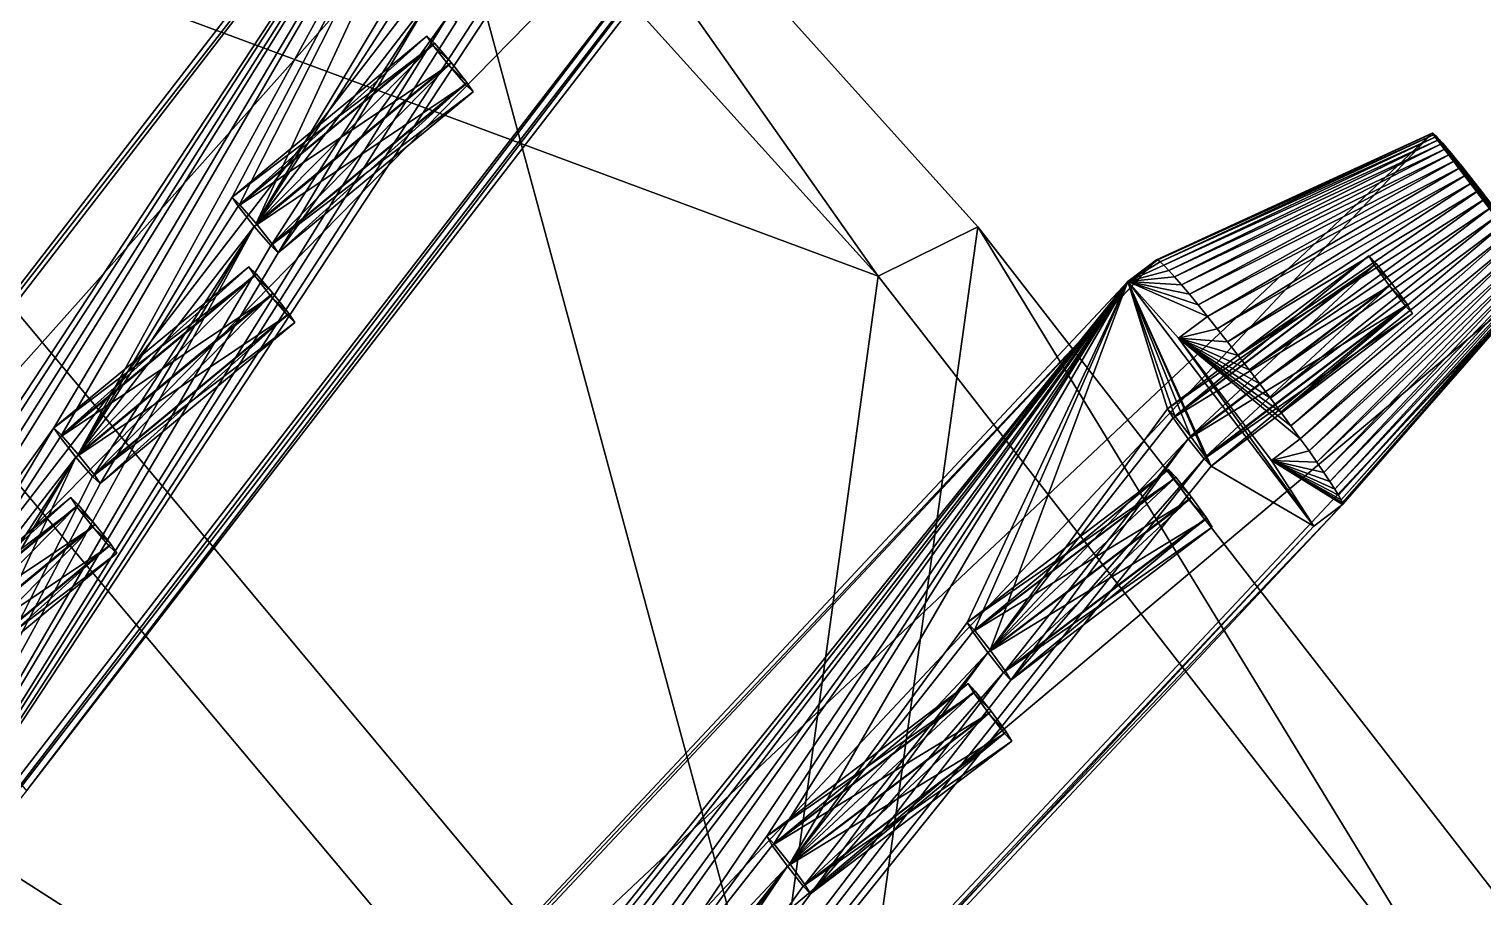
# Model space of a CAD drawing. Header units: millimetres. Extents: x -228 to 228, y -204 to 237.
# Drawn here: x 92.14 to 132.35, y 144.4 to 168.41 of the extents above; entities that cross this region are included whole.
import ezdxf

# ---------------------------------------------------------------- set-up
doc = ezdxf.new("R2010")
doc.units = ezdxf.units.MM
doc.header["$LTSCALE"] = 127.314815
for name, color, linetype in [('1', 7, 'CONTINUOUS'), ('1389', 7, 'CONTINUOUS'), ('1785', 7, 'CONTINUOUS'), ('1786', 7, 'CONTINUOUS'), ('28', 7, 'CONTINUOUS'), ('35', 7, 'CONTINUOUS'), ('55', 7, 'CONTINUOUS'), ('560', 7, 'CONTINUOUS'), ('59', 7, 'CONTINUOUS'), ('7287', 7, 'CONTINUOUS'), ('7288', 7, 'CONTINUOUS'), ('7291', 7, 'CONTINUOUS'), ('7379', 7, 'CONTINUOUS'), ('7582', 7, 'CONTINUOUS'), ('7604', 7, 'CONTINUOUS'), ('7608', 7, 'CONTINUOUS'), ('7609', 7, 'CONTINUOUS'), ('7610', 7, 'CONTINUOUS'), ('7611', 7, 'CONTINUOUS'), ('7621', 7, 'CONTINUOUS'), ('7622', 7, 'CONTINUOUS'), ('7623', 7, 'CONTINUOUS'), ('7624', 7, 'CONTINUOUS'), ('7625', 7, 'CONTINUOUS'), ('7626', 7, 'CONTINUOUS'), ('7627', 7, 'CONTINUOUS'), ('7628', 7, 'CONTINUOUS'), ('7629', 7, 'CONTINUOUS'), ('7631', 7, 'CONTINUOUS'), ('7632', 7, 'CONTINUOUS'), ('7633', 7, 'CONTINUOUS'), ('7634', 7, 'CONTINUOUS'), ('7636', 7, 'CONTINUOUS'), ('7637', 7, 'CONTINUOUS'), ('7638', 7, 'CONTINUOUS'), ('7639', 7, 'CONTINUOUS'), ('7643', 7, 'CONTINUOUS'), ('7644', 7, 'CONTINUOUS'), ('7645', 7, 'CONTINUOUS'), ('7646', 7, 'CONTINUOUS'), ('7647', 7, 'CONTINUOUS'), ('7648', 7, 'CONTINUOUS'), ('7649', 7, 'CONTINUOUS'), ('7650', 7, 'CONTINUOUS'), ('7651', 7, 'CONTINUOUS'), ('7660', 7, 'CONTINUOUS'), ('7661', 7, 'CONTINUOUS'), ('7664', 7, 'CONTINUOUS'), ('7665', 7, 'CONTINUOUS'), ('7666', 7, 'CONTINUOUS'), ('7688', 7, 'CONTINUOUS'), ('7689', 7, 'CONTINUOUS')]:
    doc.layers.add(name, color=color, linetype=linetype)

msp = doc.modelspace()

# ---------------------------------------------------------------- linework, layer by layer
at = {"layer": '1', "color": 5, "linetype": 'Continuous'}
msp.add_3dface([(106.388, 115.3, 1032.773), (77.333, 152.514, 1031.221), (48.25, 83.571, 1037.893), (106.388, 115.3, 1032.773)], dxfattribs=at)
at = {"layer": '1389', "color": 5, "linetype": 'Continuous'}
for points in [[(76.859, 149.705, 1027.757), (129.505, 74.77, 1029.13), (76.642, 149.483, 1027.135), (76.859, 149.705, 1027.757)], [(76.859, 149.705, 1027.757), (90.824, 132.652, 1028.608), (129.505, 74.77, 1029.13), (76.859, 149.705, 1027.757)], [(128.922, 74.433, 1028.874), (90.078, 132.03, 1027.713), (76.642, 149.483, 1027.135), (128.922, 74.433, 1028.874)], [(129.505, 74.77, 1029.13), (128.922, 74.433, 1028.874), (76.642, 149.483, 1027.135), (129.505, 74.77, 1029.13)]]:
    msp.add_3dface(points, dxfattribs=at)
at = {"layer": '1785', "color": 2, "linetype": 'Continuous'}
msp.add_3dface([(33.271, 145.768, 26), (31.932, 139.902, 26), (93.224, 116.896, 26), (33.271, 145.768, 26)], dxfattribs=at)
at = {"layer": '1786', "color": 2, "linetype": 'Continuous'}
msp.add_3dface([(34.303, 150.291, 25.156), (96.115, 120.524, 25.156), (32.901, 144.148, 18.855), (34.303, 150.291, 25.156)], dxfattribs=at)
at = {"layer": '28', "color": 5, "linetype": 'Continuous'}
msp.add_3dface([(106.215, 115.19, 1030.783), (48.25, 83.571, 1035.889), (77.23, 152.311, 1029.234), (106.215, 115.19, 1030.783)], dxfattribs=at)
at = {"layer": '35', "color": 5, "linetype": 'Continuous'}
for points in [[(77.333, 152.514, 1031.221), (106.388, 115.3, 1032.773), (77.23, 152.311, 1029.234), (77.333, 152.514, 1031.221)], [(106.388, 115.3, 1032.773), (106.215, 115.19, 1030.783), (77.23, 152.311, 1029.234), (106.388, 115.3, 1032.773)]]:
    msp.add_3dface(points, dxfattribs=at)
at = {"layer": '55', "color": 5, "linetype": 'Continuous'}
msp.add_3dface([(104.875, 113.917, 1029.97), (76.119, 150.689, 1028.45), (90.434, 118.713, 1030.543), (104.875, 113.917, 1029.97)], dxfattribs=at)
at = {"layer": '560', "color": 5, "linetype": 'Continuous'}
for points in [[(76.164, 149.057, 1026.864), (126.476, 73.021, 1028.903), (72.995, 147.023, 1026.662), (76.164, 149.057, 1026.864)], [(90.078, 132.03, 1027.713), (126.476, 73.021, 1028.903), (76.164, 149.057, 1026.864), (90.078, 132.03, 1027.713)], [(72.995, 147.023, 1026.662), (124.565, 71.918, 1028.934), (70.948, 145.687, 1026.38), (72.995, 147.023, 1026.662)], [(126.476, 73.021, 1028.903), (124.565, 71.918, 1028.934), (72.995, 147.023, 1026.662), (126.476, 73.021, 1028.903)], [(70.948, 145.687, 1026.38), (122.24, 70.575, 1028.707), (69.706, 144.86, 1025.877), (70.948, 145.687, 1026.38)], [(124.565, 71.918, 1028.934), (122.24, 70.575, 1028.707), (70.948, 145.687, 1026.38), (124.565, 71.918, 1028.934)], [(122.24, 70.575, 1028.707), (121.292, 70.028, 1027.748), (69.706, 144.86, 1025.877), (122.24, 70.575, 1028.707)], [(69.706, 144.86, 1025.877), (121.292, 70.028, 1027.748), (90.541, 117.106, 1026.716), (69.706, 144.86, 1025.877)]]:
    msp.add_3dface(points, dxfattribs=at)
at = {"layer": '59', "color": 5, "linetype": 'Continuous'}
for points in [[(104.875, 113.917, 1029.97), (76.08, 150.612, 1027.704), (76.1, 150.65, 1028.077), (104.875, 113.917, 1029.97)], [(76.08, 150.612, 1027.704), (104.875, 113.917, 1029.97), (76.466, 150.163, 1027.73), (76.08, 150.612, 1027.704)], [(76.119, 150.689, 1028.45), (104.875, 113.917, 1029.97), (76.1, 150.65, 1028.077), (76.119, 150.689, 1028.45)], [(104.875, 113.917, 1029.97), (76.859, 149.705, 1027.757), (76.466, 150.163, 1027.73), (104.875, 113.917, 1029.97)], [(76.859, 149.705, 1027.757), (104.875, 113.917, 1029.97), (90.824, 132.652, 1028.608), (76.859, 149.705, 1027.757)]]:
    msp.add_3dface(points, dxfattribs=at)
at = {"layer": '7287', "color": 6, "linetype": 'Continuous'}
for points in [[(76.927, 178.391, 553.043), (114.299, 133.635, 553.042), (101.203, 182.041, 115.659), (76.927, 178.391, 553.043)], [(101.203, 182.041, 115.659), (114.299, 133.635, 553.042), (118.384, 162.931, 99.884), (101.203, 182.041, 115.659)], [(114.299, 133.635, 553.042), (76.927, 178.391, 553.043), (70.107, 153.637, 1024.198), (114.299, 133.635, 553.042)], [(118.384, 162.931, 99.884), (114.299, 133.635, 553.042), (134.942, 141.595, 88.542), (118.384, 162.931, 99.884)], [(100.848, 115.102, 1025.993), (114.299, 133.635, 553.042), (70.107, 153.637, 1024.198), (100.848, 115.102, 1025.993)]]:
    msp.add_3dface(points, dxfattribs=at)
at = {"layer": '7288', "color": 6, "linetype": 'Continuous'}
for points in [[(115.625, 161.569, 99.988), (74.086, 177.01, 553.042), (98.368, 180.679, 115.837), (115.625, 161.569, 99.988)], [(59.131, 165.923, 954.205), (74.086, 177.01, 553.042), (111.583, 132.261, 553.04), (59.131, 165.923, 954.205)], [(111.583, 132.261, 553.04), (74.086, 177.01, 553.042), (115.625, 161.569, 99.988), (111.583, 132.261, 553.04)], [(59.131, 165.923, 954.205), (111.583, 132.261, 553.04), (67.452, 152.104, 1024.198), (59.131, 165.923, 954.205)], [(132.244, 140.207, 88.591), (111.583, 132.261, 553.04), (115.625, 161.569, 99.988), (132.244, 140.207, 88.591)], [(67.452, 152.104, 1024.198), (111.583, 132.261, 553.04), (98.231, 113.596, 1025.993), (67.452, 152.104, 1024.198)]]:
    msp.add_3dface(points, dxfattribs=at)
at = {"layer": '7291', "color": 6, "linetype": 'Continuous'}
for points in [[(101.203, 182.041, 115.659), (115.625, 161.569, 99.988), (98.368, 180.679, 115.837), (101.203, 182.041, 115.659)], [(101.203, 182.041, 115.659), (118.384, 162.931, 99.884), (115.625, 161.569, 99.988), (101.203, 182.041, 115.659)], [(118.384, 162.931, 99.884), (132.244, 140.207, 88.591), (115.625, 161.569, 99.988), (118.384, 162.931, 99.884)], [(118.384, 162.931, 99.884), (134.942, 141.595, 88.542), (132.244, 140.207, 88.591), (118.384, 162.931, 99.884)]]:
    msp.add_3dface(points, dxfattribs=at)
at = {"layer": '7379', "color": 6, "linetype": 'Continuous'}
for points in [[(70.107, 153.637, 1024.198), (67.452, 152.104, 1024.198), (98.231, 113.596, 1025.993), (70.107, 153.637, 1024.198)], [(100.848, 115.102, 1025.993), (70.107, 153.637, 1024.198), (98.231, 113.596, 1025.993), (100.848, 115.102, 1025.993)]]:
    msp.add_3dface(points, dxfattribs=at)
at = {"layer": '7582', "color": 191, "linetype": 'Continuous', "true_color": 0xba45ff}
msp.add_3dface([(146.136, 145.476, 101.909), (114.535, 117.675, 1012.437), (148.99, 141.371, 101.883), (146.136, 145.476, 101.909)], dxfattribs=at)
at = {"layer": '7604', "color": 191, "linetype": 'Continuous', "true_color": 0xba45ff}
for points in [[(138.386, 142.277, 92.783), (106.178, 113.942, 1020.792), (146.136, 145.476, 101.909), (138.386, 142.277, 92.783)], [(106.178, 113.942, 1020.792), (114.535, 117.675, 1012.437), (146.136, 145.476, 101.909), (106.178, 113.942, 1020.792)]]:
    msp.add_3dface(points, dxfattribs=at)
at = {"layer": '7608', "color": 191, "linetype": 'Continuous', "true_color": 0xba45ff}
for points in [[(122.53, 161.42, 102.465), (95.916, 128.331, 993.209), (93.08, 129.99, 1020.355), (122.53, 161.42, 102.465)], [(96.116, 128.122, 992.501), (95.916, 128.331, 993.209), (122.53, 161.42, 102.465), (96.116, 128.122, 992.501)], [(101.458, 134.246, 820.479), (96.116, 128.122, 992.501), (122.53, 161.42, 102.465), (101.458, 134.246, 820.479)], [(101.658, 134.037, 819.771), (101.458, 134.246, 820.479), (122.53, 161.42, 102.465), (101.658, 134.037, 819.771)], [(122.53, 161.42, 102.465), (107, 140.16, 647.749), (101.658, 134.037, 819.771), (122.53, 161.42, 102.465)], [(107.2, 139.951, 647.041), (107, 140.16, 647.749), (122.53, 161.42, 102.465), (107.2, 139.951, 647.041)], [(107.637, 139.398, 646.743), (107.2, 139.951, 647.041), (122.53, 161.42, 102.465), (107.637, 139.398, 646.743)], [(112.542, 146.075, 475.019), (107.637, 139.398, 646.743), (122.53, 161.42, 102.465), (112.542, 146.075, 475.019)], [(112.742, 145.866, 474.311), (112.542, 146.075, 475.019), (122.53, 161.42, 102.465), (112.742, 145.866, 474.311)], [(113.179, 145.313, 474.013), (112.742, 145.866, 474.311), (122.53, 161.42, 102.465), (113.179, 145.313, 474.013)], [(118.084, 151.989, 302.289), (113.179, 145.313, 474.013), (122.53, 161.42, 102.465), (118.084, 151.989, 302.289)], [(118.284, 151.78, 301.581), (118.084, 151.989, 302.289), (122.53, 161.42, 102.465), (118.284, 151.78, 301.581)], [(118.721, 151.227, 301.283), (118.284, 151.78, 301.581), (122.53, 161.42, 102.465), (118.721, 151.227, 301.283)], [(123.626, 157.904, 129.56), (118.721, 151.227, 301.283), (122.53, 161.42, 102.465), (123.626, 157.904, 129.56)], [(123.826, 157.695, 128.851), (123.626, 157.904, 129.56), (122.53, 161.42, 102.465), (123.826, 157.695, 128.851)], [(124.263, 157.142, 128.553), (123.826, 157.695, 128.851), (122.53, 161.42, 102.465), (124.263, 157.142, 128.553)], [(124.681, 156.569, 128.84), (124.263, 157.142, 128.553), (122.53, 161.42, 102.465), (124.681, 156.569, 128.84)], [(124.835, 156.311, 129.544), (124.681, 156.569, 128.84), (122.53, 161.42, 102.465), (124.835, 156.311, 129.544)], [(127.671, 154.652, 102.398), (124.835, 156.311, 129.544), (122.53, 161.42, 102.465), (127.671, 154.652, 102.398)], [(123.933, 159.854, 98.772), (127.671, 154.652, 102.398), (122.53, 161.42, 102.465), (123.933, 159.854, 98.772)], [(126.504, 156.47, 98.738), (127.671, 154.652, 102.398), (123.933, 159.854, 98.772), (126.504, 156.47, 98.738)], [(123.78, 157.646, 130.264), (118.721, 151.227, 301.283), (123.626, 157.904, 129.56), (123.78, 157.646, 130.264)], [(124.199, 157.073, 130.551), (118.721, 151.227, 301.283), (123.78, 157.646, 130.264), (124.199, 157.073, 130.551)], [(119.139, 150.654, 301.57), (118.721, 151.227, 301.283), (124.199, 157.073, 130.551), (119.139, 150.654, 301.57)], [(119.293, 150.397, 302.274), (119.139, 150.654, 301.57), (124.199, 157.073, 130.551), (119.293, 150.397, 302.274)], [(119.293, 150.397, 302.274), (124.199, 157.073, 130.551), (124.636, 156.52, 130.252), (119.293, 150.397, 302.274)], [(119.293, 150.397, 302.274), (124.636, 156.52, 130.252), (98.221, 123.222, 1020.288), (119.293, 150.397, 302.274)], [(124.636, 156.52, 130.252), (124.835, 156.311, 129.544), (98.221, 123.222, 1020.288), (124.636, 156.52, 130.252)], [(98.221, 123.222, 1020.288), (124.835, 156.311, 129.544), (127.671, 154.652, 102.398), (98.221, 123.222, 1020.288)], [(118.238, 151.732, 302.993), (113.179, 145.313, 474.013), (118.084, 151.989, 302.289), (118.238, 151.732, 302.993)], [(118.657, 151.159, 303.281), (113.179, 145.313, 474.013), (118.238, 151.732, 302.993), (118.657, 151.159, 303.281)], [(113.597, 144.74, 474.3), (113.179, 145.313, 474.013), (118.657, 151.159, 303.281), (113.597, 144.74, 474.3)], [(113.752, 144.482, 475.004), (113.597, 144.74, 474.3), (118.657, 151.159, 303.281), (113.752, 144.482, 475.004)], [(118.657, 151.159, 303.281), (119.094, 150.606, 302.982), (113.752, 144.482, 475.004), (118.657, 151.159, 303.281)], [(98.221, 123.222, 1020.288), (113.752, 144.482, 475.004), (119.094, 150.606, 302.982), (98.221, 123.222, 1020.288)], [(119.094, 150.606, 302.982), (119.293, 150.397, 302.274), (98.221, 123.222, 1020.288), (119.094, 150.606, 302.982)], [(112.696, 145.817, 475.723), (107.637, 139.398, 646.743), (112.542, 146.075, 475.019), (112.696, 145.817, 475.723)], [(113.115, 145.244, 476.01), (107.637, 139.398, 646.743), (112.696, 145.817, 475.723), (113.115, 145.244, 476.01)], [(108.21, 138.568, 647.734), (113.115, 145.244, 476.01), (98.221, 123.222, 1020.288), (108.21, 138.568, 647.734)], [(113.115, 145.244, 476.01), (113.552, 144.691, 475.712), (98.221, 123.222, 1020.288), (113.115, 145.244, 476.01)], [(108.055, 138.825, 647.03), (107.637, 139.398, 646.743), (113.115, 145.244, 476.01), (108.055, 138.825, 647.03)], [(108.21, 138.568, 647.734), (108.055, 138.825, 647.03), (113.115, 145.244, 476.01), (108.21, 138.568, 647.734)], [(113.552, 144.691, 475.712), (113.752, 144.482, 475.004), (98.221, 123.222, 1020.288), (113.552, 144.691, 475.712)]]:
    msp.add_3dface(points, dxfattribs=at)
at = {"layer": '7609', "color": 191, "linetype": 'Continuous', "true_color": 0xba45ff}
for points in [[(122.53, 161.42, 102.465), (93.08, 129.99, 1020.355), (123.326, 162.024, 102.511), (122.53, 161.42, 102.465)], [(93.08, 129.99, 1020.355), (93.876, 130.594, 1020.401), (123.326, 162.024, 102.511), (93.08, 129.99, 1020.355)]]:
    msp.add_3dface(points, dxfattribs=at)
at = {"layer": '7610', "color": 191, "linetype": 'Continuous', "true_color": 0xba45ff}
for points in [[(130.947, 165.525, 111.635), (102.058, 134.694, 1012.044), (133.971, 161.544, 111.596), (130.947, 165.525, 111.635)], [(130.966, 165.522, 111.345), (130.947, 165.525, 111.635), (133.97, 161.567, 111.306), (130.966, 165.522, 111.345)], [(133.97, 161.567, 111.306), (130.947, 165.525, 111.635), (133.971, 161.544, 111.596), (133.97, 161.567, 111.306)], [(131.006, 165.491, 111.059), (130.966, 165.522, 111.345), (133.949, 161.617, 111.021), (131.006, 165.491, 111.059)], [(133.949, 161.617, 111.021), (130.966, 165.522, 111.345), (133.97, 161.567, 111.306), (133.949, 161.617, 111.021)], [(131.065, 165.435, 110.78), (131.006, 165.491, 111.059), (133.907, 161.693, 110.743), (131.065, 165.435, 110.78)], [(133.907, 161.693, 110.743), (131.006, 165.491, 111.059), (133.949, 161.617, 111.021), (133.907, 161.693, 110.743)], [(131.144, 165.352, 110.512), (131.065, 165.435, 110.78), (133.846, 161.794, 110.477), (131.144, 165.352, 110.512)], [(133.846, 161.794, 110.477), (131.065, 165.435, 110.78), (133.907, 161.693, 110.743), (133.846, 161.794, 110.477)], [(131.24, 165.245, 110.26), (131.144, 165.352, 110.512), (133.766, 161.918, 110.227), (131.24, 165.245, 110.26)], [(133.766, 161.918, 110.227), (131.144, 165.352, 110.512), (133.846, 161.794, 110.477), (133.766, 161.918, 110.227)], [(131.352, 165.115, 110.025), (131.24, 165.245, 110.26), (133.669, 162.065, 109.995), (131.352, 165.115, 110.025)], [(133.669, 162.065, 109.995), (131.24, 165.245, 110.26), (133.766, 161.918, 110.227), (133.669, 162.065, 109.995)], [(131.48, 164.963, 109.813), (131.352, 165.115, 110.025), (133.555, 162.231, 109.786), (131.48, 164.963, 109.813)], [(133.555, 162.231, 109.786), (131.352, 165.115, 110.025), (133.669, 162.065, 109.995), (133.555, 162.231, 109.786)], [(131.62, 164.792, 109.624), (131.48, 164.963, 109.813), (133.426, 162.414, 109.601), (131.62, 164.792, 109.624)], [(133.426, 162.414, 109.601), (131.48, 164.963, 109.813), (133.555, 162.231, 109.786), (133.426, 162.414, 109.601)], [(131.772, 164.604, 109.463), (131.62, 164.792, 109.624), (133.284, 162.613, 109.443), (131.772, 164.604, 109.463)], [(133.284, 162.613, 109.443), (131.62, 164.792, 109.624), (133.426, 162.414, 109.601), (133.284, 162.613, 109.443)], [(131.934, 164.402, 109.33), (131.772, 164.604, 109.463), (133.131, 162.825, 109.315), (131.934, 164.402, 109.33)], [(133.131, 162.825, 109.315), (131.772, 164.604, 109.463), (133.284, 162.613, 109.443), (133.131, 162.825, 109.315)], [(132.102, 164.188, 109.229), (131.934, 164.402, 109.33), (132.969, 163.046, 109.218), (132.102, 164.188, 109.229)], [(132.969, 163.046, 109.218), (131.934, 164.402, 109.33), (133.131, 162.825, 109.315), (132.969, 163.046, 109.218)], [(132.275, 163.965, 109.16), (132.102, 164.188, 109.229), (132.8, 163.273, 109.153), (132.275, 163.965, 109.16)], [(132.8, 163.273, 109.153), (132.102, 164.188, 109.229), (132.969, 163.046, 109.218), (132.8, 163.273, 109.153)], [(132.451, 163.736, 109.124), (132.275, 163.965, 109.16), (132.627, 163.504, 109.121), (132.451, 163.736, 109.124)], [(132.627, 163.504, 109.121), (132.275, 163.965, 109.16), (132.8, 163.273, 109.153), (132.627, 163.504, 109.121)], [(133.971, 161.544, 111.596), (102.058, 134.694, 1012.044), (105.082, 130.712, 1012.005), (133.971, 161.544, 111.596)]]:
    msp.add_3dface(points, dxfattribs=at)
at = {"layer": '7611', "color": 191, "linetype": 'Continuous', "true_color": 0xba45ff}
for points in [[(99.017, 123.826, 1020.334), (127.671, 154.652, 102.398), (128.467, 155.256, 102.444), (99.017, 123.826, 1020.334)], [(98.221, 123.222, 1020.288), (127.671, 154.652, 102.398), (99.017, 123.826, 1020.334), (98.221, 123.222, 1020.288)]]:
    msp.add_3dface(points, dxfattribs=at)
at = {"layer": '7621', "color": 191, "linetype": 'Continuous', "true_color": 0xba45ff}
for points in [[(118.112, 150.302, 475.343), (118.311, 150.093, 474.634), (118.266, 150.045, 476.047), (118.112, 150.302, 475.343)], [(118.311, 150.093, 474.634), (118.749, 149.54, 474.336), (118.266, 150.045, 476.047), (118.311, 150.093, 474.634)], [(118.749, 149.54, 474.336), (118.684, 149.472, 476.334), (118.266, 150.045, 476.047), (118.749, 149.54, 474.336)], [(119.167, 148.967, 474.623), (118.684, 149.472, 476.334), (118.749, 149.54, 474.336), (119.167, 148.967, 474.623)], [(119.122, 148.919, 476.036), (118.684, 149.472, 476.334), (119.167, 148.967, 474.623), (119.122, 148.919, 476.036)], [(119.321, 148.71, 475.327), (119.122, 148.919, 476.036), (119.167, 148.967, 474.623), (119.321, 148.71, 475.327)]]:
    msp.add_3dface(points, dxfattribs=at)
at = {"layer": '7622', "color": 191, "linetype": 'Continuous', "true_color": 0xba45ff}
for points in [[(112.542, 146.075, 475.019), (112.742, 145.866, 474.311), (118.112, 150.302, 475.343), (112.542, 146.075, 475.019)], [(112.542, 146.075, 475.019), (118.112, 150.302, 475.343), (118.266, 150.045, 476.047), (112.542, 146.075, 475.019)], [(112.696, 145.817, 475.723), (112.542, 146.075, 475.019), (118.266, 150.045, 476.047), (112.696, 145.817, 475.723)], [(118.684, 149.472, 476.334), (112.696, 145.817, 475.723), (118.266, 150.045, 476.047), (118.684, 149.472, 476.334)], [(112.742, 145.866, 474.311), (118.311, 150.093, 474.634), (118.112, 150.302, 475.343), (112.742, 145.866, 474.311)], [(112.742, 145.866, 474.311), (113.179, 145.313, 474.013), (118.311, 150.093, 474.634), (112.742, 145.866, 474.311)], [(113.179, 145.313, 474.013), (118.749, 149.54, 474.336), (118.311, 150.093, 474.634), (113.179, 145.313, 474.013)], [(113.115, 145.244, 476.01), (112.696, 145.817, 475.723), (118.684, 149.472, 476.334), (113.115, 145.244, 476.01)]]:
    msp.add_3dface(points, dxfattribs=at)
at = {"layer": '7623', "color": 191, "linetype": 'Continuous', "true_color": 0xba45ff}
for points in [[(113.115, 145.244, 476.01), (118.684, 149.472, 476.334), (119.122, 148.919, 476.036), (113.115, 145.244, 476.01)], [(113.179, 145.313, 474.013), (113.597, 144.74, 474.3), (118.749, 149.54, 474.336), (113.179, 145.313, 474.013)], [(113.597, 144.74, 474.3), (119.167, 148.967, 474.623), (118.749, 149.54, 474.336), (113.597, 144.74, 474.3)], [(113.552, 144.691, 475.712), (113.115, 145.244, 476.01), (119.122, 148.919, 476.036), (113.552, 144.691, 475.712)], [(113.552, 144.691, 475.712), (119.122, 148.919, 476.036), (119.321, 148.71, 475.327), (113.552, 144.691, 475.712)], [(113.597, 144.74, 474.3), (113.752, 144.482, 475.004), (119.167, 148.967, 474.623), (113.597, 144.74, 474.3)], [(113.752, 144.482, 475.004), (119.321, 148.71, 475.327), (119.167, 148.967, 474.623), (113.752, 144.482, 475.004)], [(113.752, 144.482, 475.004), (113.552, 144.691, 475.712), (119.321, 148.71, 475.327), (113.752, 144.482, 475.004)]]:
    msp.add_3dface(points, dxfattribs=at)
at = {"layer": '7624', "color": 191, "linetype": 'Continuous', "true_color": 0xba45ff}
for points in [[(123.654, 156.217, 302.613), (123.853, 156.008, 301.904), (123.808, 155.959, 303.317), (123.654, 156.217, 302.613)], [(123.853, 156.008, 301.904), (124.291, 155.455, 301.606), (123.808, 155.959, 303.317), (123.853, 156.008, 301.904)], [(124.291, 155.455, 301.606), (124.226, 155.386, 303.604), (123.808, 155.959, 303.317), (124.291, 155.455, 301.606)], [(124.709, 154.882, 301.893), (124.226, 155.386, 303.604), (124.291, 155.455, 301.606), (124.709, 154.882, 301.893)], [(124.664, 154.833, 303.306), (124.226, 155.386, 303.604), (124.709, 154.882, 301.893), (124.664, 154.833, 303.306)], [(124.863, 154.624, 302.597), (124.664, 154.833, 303.306), (124.709, 154.882, 301.893), (124.863, 154.624, 302.597)]]:
    msp.add_3dface(points, dxfattribs=at)
at = {"layer": '7625', "color": 191, "linetype": 'Continuous', "true_color": 0xba45ff}
for points in [[(118.084, 151.989, 302.289), (118.284, 151.78, 301.581), (123.654, 156.217, 302.613), (118.084, 151.989, 302.289)], [(118.084, 151.989, 302.289), (123.654, 156.217, 302.613), (123.808, 155.959, 303.317), (118.084, 151.989, 302.289)], [(118.284, 151.78, 301.581), (123.853, 156.008, 301.904), (123.654, 156.217, 302.613), (118.284, 151.78, 301.581)], [(118.238, 151.732, 302.993), (118.084, 151.989, 302.289), (123.808, 155.959, 303.317), (118.238, 151.732, 302.993)], [(124.226, 155.386, 303.604), (118.238, 151.732, 302.993), (123.808, 155.959, 303.317), (124.226, 155.386, 303.604)], [(118.284, 151.78, 301.581), (118.721, 151.227, 301.283), (123.853, 156.008, 301.904), (118.284, 151.78, 301.581)], [(118.721, 151.227, 301.283), (124.291, 155.455, 301.606), (123.853, 156.008, 301.904), (118.721, 151.227, 301.283)], [(118.657, 151.159, 303.281), (118.238, 151.732, 302.993), (124.226, 155.386, 303.604), (118.657, 151.159, 303.281)]]:
    msp.add_3dface(points, dxfattribs=at)
at = {"layer": '7626', "color": 191, "linetype": 'Continuous', "true_color": 0xba45ff}
for points in [[(118.657, 151.159, 303.281), (124.226, 155.386, 303.604), (124.664, 154.833, 303.306), (118.657, 151.159, 303.281)], [(118.721, 151.227, 301.283), (119.139, 150.654, 301.57), (124.291, 155.455, 301.606), (118.721, 151.227, 301.283)], [(119.139, 150.654, 301.57), (124.709, 154.882, 301.893), (124.291, 155.455, 301.606), (119.139, 150.654, 301.57)], [(119.094, 150.606, 302.982), (118.657, 151.159, 303.281), (124.664, 154.833, 303.306), (119.094, 150.606, 302.982)], [(119.094, 150.606, 302.982), (124.664, 154.833, 303.306), (124.863, 154.624, 302.597), (119.094, 150.606, 302.982)], [(119.139, 150.654, 301.57), (119.293, 150.397, 302.274), (124.709, 154.882, 301.893), (119.139, 150.654, 301.57)], [(119.293, 150.397, 302.274), (124.863, 154.624, 302.597), (124.709, 154.882, 301.893), (119.293, 150.397, 302.274)], [(119.293, 150.397, 302.274), (119.094, 150.606, 302.982), (124.863, 154.624, 302.597), (119.293, 150.397, 302.274)]]:
    msp.add_3dface(points, dxfattribs=at)
at = {"layer": '7627', "color": 191, "linetype": 'Continuous', "true_color": 0xba45ff}
for points in [[(129.196, 162.131, 129.883), (129.395, 161.922, 129.174), (129.35, 161.874, 130.587), (129.196, 162.131, 129.883)], [(129.395, 161.922, 129.174), (129.833, 161.369, 128.876), (129.35, 161.874, 130.587), (129.395, 161.922, 129.174)], [(129.833, 161.369, 128.876), (129.768, 161.301, 130.874), (129.35, 161.874, 130.587), (129.833, 161.369, 128.876)], [(130.251, 160.796, 129.163), (129.768, 161.301, 130.874), (129.833, 161.369, 128.876), (130.251, 160.796, 129.163)], [(130.206, 160.748, 130.576), (129.768, 161.301, 130.874), (130.251, 160.796, 129.163), (130.206, 160.748, 130.576)], [(130.405, 160.539, 129.867), (130.206, 160.748, 130.576), (130.251, 160.796, 129.163), (130.405, 160.539, 129.867)]]:
    msp.add_3dface(points, dxfattribs=at)
at = {"layer": '7628', "color": 191, "linetype": 'Continuous', "true_color": 0xba45ff}
for points in [[(123.626, 157.904, 129.56), (123.826, 157.695, 128.851), (129.196, 162.131, 129.883), (123.626, 157.904, 129.56)], [(123.626, 157.904, 129.56), (129.196, 162.131, 129.883), (129.35, 161.874, 130.587), (123.626, 157.904, 129.56)], [(123.826, 157.695, 128.851), (129.395, 161.922, 129.174), (129.196, 162.131, 129.883), (123.826, 157.695, 128.851)], [(123.78, 157.646, 130.264), (123.626, 157.904, 129.56), (129.35, 161.874, 130.587), (123.78, 157.646, 130.264)], [(129.768, 161.301, 130.874), (123.78, 157.646, 130.264), (129.35, 161.874, 130.587), (129.768, 161.301, 130.874)], [(123.826, 157.695, 128.851), (124.263, 157.142, 128.553), (129.395, 161.922, 129.174), (123.826, 157.695, 128.851)], [(124.263, 157.142, 128.553), (129.833, 161.369, 128.876), (129.395, 161.922, 129.174), (124.263, 157.142, 128.553)], [(124.199, 157.073, 130.551), (123.78, 157.646, 130.264), (129.768, 161.301, 130.874), (124.199, 157.073, 130.551)]]:
    msp.add_3dface(points, dxfattribs=at)
at = {"layer": '7629', "color": 191, "linetype": 'Continuous', "true_color": 0xba45ff}
for points in [[(124.199, 157.073, 130.551), (129.768, 161.301, 130.874), (130.206, 160.748, 130.576), (124.199, 157.073, 130.551)], [(124.263, 157.142, 128.553), (124.681, 156.569, 128.84), (129.833, 161.369, 128.876), (124.263, 157.142, 128.553)], [(124.681, 156.569, 128.84), (130.251, 160.796, 129.163), (129.833, 161.369, 128.876), (124.681, 156.569, 128.84)], [(124.636, 156.52, 130.252), (124.199, 157.073, 130.551), (130.206, 160.748, 130.576), (124.636, 156.52, 130.252)], [(124.636, 156.52, 130.252), (130.206, 160.748, 130.576), (130.405, 160.539, 129.867), (124.636, 156.52, 130.252)], [(124.835, 156.311, 129.544), (124.636, 156.52, 130.252), (130.405, 160.539, 129.867), (124.835, 156.311, 129.544)], [(124.681, 156.569, 128.84), (124.835, 156.311, 129.544), (130.251, 160.796, 129.163), (124.681, 156.569, 128.84)], [(124.835, 156.311, 129.544), (130.405, 160.539, 129.867), (130.251, 160.796, 129.163), (124.835, 156.311, 129.544)]]:
    msp.add_3dface(points, dxfattribs=at)
at = {"layer": '7631', "color": 191, "linetype": 'Continuous', "true_color": 0xba45ff}
for points in [[(122.53, 161.42, 102.465), (123.326, 162.024, 102.511), (123.359, 162.018, 102.018), (122.53, 161.42, 102.465)], [(123.427, 161.967, 101.531), (122.53, 161.42, 102.465), (123.359, 162.018, 102.018), (123.427, 161.967, 101.531)], [(123.527, 161.87, 101.057), (122.53, 161.42, 102.465), (123.427, 161.967, 101.531), (123.527, 161.87, 101.057)], [(123.66, 161.73, 100.602), (122.53, 161.42, 102.465), (123.527, 161.87, 101.057), (123.66, 161.73, 100.602)], [(123.824, 161.548, 100.173), (122.53, 161.42, 102.465), (123.66, 161.73, 100.602), (123.824, 161.548, 100.173)], [(124.015, 161.326, 99.774), (122.53, 161.42, 102.465), (123.824, 161.548, 100.173), (124.015, 161.326, 99.774)], [(123.933, 159.854, 98.772), (122.53, 161.42, 102.465), (124.729, 160.458, 98.818), (123.933, 159.854, 98.772)], [(124.729, 160.458, 98.818), (122.53, 161.42, 102.465), (124.471, 160.778, 99.092), (124.729, 160.458, 98.818)], [(124.471, 160.778, 99.092), (122.53, 161.42, 102.465), (124.231, 161.068, 99.413), (124.471, 160.778, 99.092)], [(124.231, 161.068, 99.413), (122.53, 161.42, 102.465), (124.015, 161.326, 99.774), (124.231, 161.068, 99.413)], [(125.003, 160.114, 98.593), (123.933, 159.854, 98.772), (124.729, 160.458, 98.818), (125.003, 160.114, 98.593)], [(125.29, 159.75, 98.42), (123.933, 159.854, 98.772), (125.003, 160.114, 98.593), (125.29, 159.75, 98.42)], [(126.504, 156.47, 98.738), (123.933, 159.854, 98.772), (127.3, 157.074, 98.784), (126.504, 156.47, 98.738)], [(127.3, 157.074, 98.784), (123.933, 159.854, 98.772), (127.04, 157.433, 98.566), (127.3, 157.074, 98.784)], [(127.04, 157.433, 98.566), (123.933, 159.854, 98.772), (126.764, 157.809, 98.401), (127.04, 157.433, 98.566)], [(126.764, 157.809, 98.401), (123.933, 159.854, 98.772), (126.477, 158.196, 98.291), (126.764, 157.809, 98.401)], [(126.477, 158.196, 98.291), (123.933, 159.854, 98.772), (126.182, 158.588, 98.238), (126.477, 158.196, 98.291)], [(126.182, 158.588, 98.238), (123.933, 159.854, 98.772), (125.883, 158.982, 98.242), (126.182, 158.588, 98.238)], [(125.883, 158.982, 98.242), (123.933, 159.854, 98.772), (125.584, 159.371, 98.303), (125.883, 158.982, 98.242)], [(125.584, 159.371, 98.303), (123.933, 159.854, 98.772), (125.29, 159.75, 98.42), (125.584, 159.371, 98.303)], [(127.541, 156.736, 99.052), (126.504, 156.47, 98.738), (127.3, 157.074, 98.784), (127.541, 156.736, 99.052)], [(127.76, 156.423, 99.367), (126.504, 156.47, 98.738), (127.541, 156.736, 99.052), (127.76, 156.423, 99.367)], [(127.671, 154.652, 102.398), (126.504, 156.47, 98.738), (128.467, 155.256, 102.444), (127.671, 154.652, 102.398)], [(128.467, 155.256, 102.444), (126.504, 156.47, 98.738), (128.465, 155.296, 101.952), (128.467, 155.256, 102.444)], [(128.465, 155.296, 101.952), (126.504, 156.47, 98.738), (128.429, 155.381, 101.466), (128.465, 155.296, 101.952)], [(128.429, 155.381, 101.466), (126.504, 156.47, 98.738), (128.359, 155.51, 100.994), (128.429, 155.381, 101.466)], [(128.359, 155.51, 100.994), (126.504, 156.47, 98.738), (128.255, 155.681, 100.543), (128.359, 155.51, 100.994)], [(128.255, 155.681, 100.543), (126.504, 156.47, 98.738), (128.119, 155.892, 100.117), (128.255, 155.681, 100.543)], [(128.119, 155.892, 100.117), (126.504, 156.47, 98.738), (127.953, 156.141, 99.723), (128.119, 155.892, 100.117)], [(127.953, 156.141, 99.723), (126.504, 156.47, 98.738), (127.76, 156.423, 99.367), (127.953, 156.141, 99.723)]]:
    msp.add_3dface(points, dxfattribs=at)
at = {"layer": '7632', "color": 191, "linetype": 'Continuous', "true_color": 0xba45ff}
for points in [[(123.326, 162.024, 102.511), (93.876, 130.594, 1020.401), (130.947, 165.525, 111.635), (123.326, 162.024, 102.511)], [(93.876, 130.594, 1020.401), (102.058, 134.694, 1012.044), (130.947, 165.525, 111.635), (93.876, 130.594, 1020.401)]]:
    msp.add_3dface(points, dxfattribs=at)
at = {"layer": '7633', "color": 191, "linetype": 'Continuous', "true_color": 0xba45ff}
for points in [[(133.971, 161.544, 111.596), (105.082, 130.712, 1012.005), (128.467, 155.256, 102.444), (133.971, 161.544, 111.596)], [(105.082, 130.712, 1012.005), (99.017, 123.826, 1020.334), (128.467, 155.256, 102.444), (105.082, 130.712, 1012.005)]]:
    msp.add_3dface(points, dxfattribs=at)
at = {"layer": '7634', "color": 191, "linetype": 'Continuous', "true_color": 0xba45ff}
for points in [[(123.326, 162.024, 102.511), (130.947, 165.525, 111.635), (130.966, 165.522, 111.345), (123.326, 162.024, 102.511)], [(123.326, 162.024, 102.511), (130.966, 165.522, 111.345), (123.359, 162.018, 102.018), (123.326, 162.024, 102.511)], [(130.966, 165.522, 111.345), (131.006, 165.491, 111.059), (123.359, 162.018, 102.018), (130.966, 165.522, 111.345)], [(131.006, 165.491, 111.059), (123.427, 161.967, 101.531), (123.359, 162.018, 102.018), (131.006, 165.491, 111.059)], [(131.006, 165.491, 111.059), (131.065, 165.435, 110.78), (123.427, 161.967, 101.531), (131.006, 165.491, 111.059)], [(131.065, 165.435, 110.78), (123.527, 161.87, 101.057), (123.427, 161.967, 101.531), (131.065, 165.435, 110.78)], [(131.065, 165.435, 110.78), (131.144, 165.352, 110.512), (123.527, 161.87, 101.057), (131.065, 165.435, 110.78)], [(131.144, 165.352, 110.512), (123.66, 161.73, 100.602), (123.527, 161.87, 101.057), (131.144, 165.352, 110.512)], [(131.144, 165.352, 110.512), (131.24, 165.245, 110.26), (123.66, 161.73, 100.602), (131.144, 165.352, 110.512)], [(131.24, 165.245, 110.26), (123.824, 161.548, 100.173), (123.66, 161.73, 100.602), (131.24, 165.245, 110.26)], [(131.24, 165.245, 110.26), (131.352, 165.115, 110.025), (123.824, 161.548, 100.173), (131.24, 165.245, 110.26)], [(131.352, 165.115, 110.025), (124.015, 161.326, 99.774), (123.824, 161.548, 100.173), (131.352, 165.115, 110.025)], [(131.352, 165.115, 110.025), (131.48, 164.963, 109.813), (124.015, 161.326, 99.774), (131.352, 165.115, 110.025)], [(131.48, 164.963, 109.813), (124.231, 161.068, 99.413), (124.015, 161.326, 99.774), (131.48, 164.963, 109.813)], [(131.48, 164.963, 109.813), (131.62, 164.792, 109.624), (124.231, 161.068, 99.413), (131.48, 164.963, 109.813)], [(131.62, 164.792, 109.624), (124.471, 160.778, 99.092), (124.231, 161.068, 99.413), (131.62, 164.792, 109.624)], [(131.62, 164.792, 109.624), (131.772, 164.604, 109.463), (124.471, 160.778, 99.092), (131.62, 164.792, 109.624)], [(131.772, 164.604, 109.463), (124.729, 160.458, 98.818), (124.471, 160.778, 99.092), (131.772, 164.604, 109.463)], [(131.772, 164.604, 109.463), (131.934, 164.402, 109.33), (124.729, 160.458, 98.818), (131.772, 164.604, 109.463)], [(131.934, 164.402, 109.33), (125.003, 160.114, 98.593), (124.729, 160.458, 98.818), (131.934, 164.402, 109.33)], [(131.934, 164.402, 109.33), (132.102, 164.188, 109.229), (125.003, 160.114, 98.593), (131.934, 164.402, 109.33)], [(132.102, 164.188, 109.229), (125.29, 159.75, 98.42), (125.003, 160.114, 98.593), (132.102, 164.188, 109.229)], [(132.102, 164.188, 109.229), (132.275, 163.965, 109.16), (125.29, 159.75, 98.42), (132.102, 164.188, 109.229)], [(132.275, 163.965, 109.16), (125.584, 159.371, 98.303), (125.29, 159.75, 98.42), (132.275, 163.965, 109.16)], [(132.275, 163.965, 109.16), (132.451, 163.736, 109.124), (125.584, 159.371, 98.303), (132.275, 163.965, 109.16)], [(132.451, 163.736, 109.124), (125.883, 158.982, 98.242), (125.584, 159.371, 98.303), (132.451, 163.736, 109.124)], [(132.451, 163.736, 109.124), (132.627, 163.504, 109.121), (125.883, 158.982, 98.242), (132.451, 163.736, 109.124)], [(132.627, 163.504, 109.121), (126.182, 158.588, 98.238), (125.883, 158.982, 98.242), (132.627, 163.504, 109.121)], [(132.627, 163.504, 109.121), (132.8, 163.273, 109.153), (126.182, 158.588, 98.238), (132.627, 163.504, 109.121)], [(132.8, 163.273, 109.153), (126.477, 158.196, 98.291), (126.182, 158.588, 98.238), (132.8, 163.273, 109.153)], [(132.8, 163.273, 109.153), (132.969, 163.046, 109.218), (126.477, 158.196, 98.291), (132.8, 163.273, 109.153)], [(132.969, 163.046, 109.218), (126.764, 157.809, 98.401), (126.477, 158.196, 98.291), (132.969, 163.046, 109.218)], [(132.969, 163.046, 109.218), (133.131, 162.825, 109.315), (126.764, 157.809, 98.401), (132.969, 163.046, 109.218)], [(133.131, 162.825, 109.315), (127.04, 157.433, 98.566), (126.764, 157.809, 98.401), (133.131, 162.825, 109.315)], [(133.131, 162.825, 109.315), (133.284, 162.613, 109.443), (127.04, 157.433, 98.566), (133.131, 162.825, 109.315)], [(133.284, 162.613, 109.443), (127.3, 157.074, 98.784), (127.04, 157.433, 98.566), (133.284, 162.613, 109.443)], [(133.284, 162.613, 109.443), (133.426, 162.414, 109.601), (127.3, 157.074, 98.784), (133.284, 162.613, 109.443)], [(133.426, 162.414, 109.601), (127.541, 156.736, 99.052), (127.3, 157.074, 98.784), (133.426, 162.414, 109.601)], [(133.426, 162.414, 109.601), (133.555, 162.231, 109.786), (127.541, 156.736, 99.052), (133.426, 162.414, 109.601)], [(133.555, 162.231, 109.786), (127.76, 156.423, 99.367), (127.541, 156.736, 99.052), (133.555, 162.231, 109.786)], [(133.555, 162.231, 109.786), (133.669, 162.065, 109.995), (127.76, 156.423, 99.367), (133.555, 162.231, 109.786)], [(133.669, 162.065, 109.995), (127.953, 156.141, 99.723), (127.76, 156.423, 99.367), (133.669, 162.065, 109.995)], [(133.669, 162.065, 109.995), (133.766, 161.918, 110.227), (127.953, 156.141, 99.723), (133.669, 162.065, 109.995)], [(133.766, 161.918, 110.227), (128.119, 155.892, 100.117), (127.953, 156.141, 99.723), (133.766, 161.918, 110.227)], [(133.766, 161.918, 110.227), (133.846, 161.794, 110.477), (128.119, 155.892, 100.117), (133.766, 161.918, 110.227)], [(133.846, 161.794, 110.477), (128.255, 155.681, 100.543), (128.119, 155.892, 100.117), (133.846, 161.794, 110.477)], [(133.846, 161.794, 110.477), (133.907, 161.693, 110.743), (128.255, 155.681, 100.543), (133.846, 161.794, 110.477)], [(133.907, 161.693, 110.743), (128.359, 155.51, 100.994), (128.255, 155.681, 100.543), (133.907, 161.693, 110.743)], [(133.907, 161.693, 110.743), (133.949, 161.617, 111.021), (128.359, 155.51, 100.994), (133.907, 161.693, 110.743)], [(133.949, 161.617, 111.021), (128.429, 155.381, 101.466), (128.359, 155.51, 100.994), (133.949, 161.617, 111.021)], [(133.949, 161.617, 111.021), (133.97, 161.567, 111.306), (128.429, 155.381, 101.466), (133.949, 161.617, 111.021)], [(133.97, 161.567, 111.306), (128.465, 155.296, 101.952), (128.429, 155.381, 101.466), (133.97, 161.567, 111.306)], [(133.97, 161.567, 111.306), (133.971, 161.544, 111.596), (128.465, 155.296, 101.952), (133.97, 161.567, 111.306)], [(133.971, 161.544, 111.596), (128.467, 155.256, 102.444), (128.465, 155.296, 101.952), (133.971, 161.544, 111.596)]]:
    msp.add_3dface(points, dxfattribs=at)
at = {"layer": '7636', "color": 191, "linetype": 'Continuous', "true_color": 0xba45ff}
for points in [[(106.321, 180.045, 116.484), (82.978, 144.605, 992.513), (80.118, 146.088, 1019.667), (106.321, 180.045, 116.484)], [(83.185, 144.406, 991.804), (82.978, 144.605, 992.513), (106.321, 180.045, 116.484), (83.185, 144.406, 991.804)], [(87.903, 150.988, 822.724), (83.185, 144.406, 991.804), (106.321, 180.045, 116.484), (87.903, 150.988, 822.724)], [(88.111, 150.789, 822.015), (87.903, 150.988, 822.724), (106.321, 180.045, 116.484), (88.111, 150.789, 822.015)], [(106.321, 180.045, 116.484), (92.829, 157.372, 652.936), (88.111, 150.789, 822.015), (106.321, 180.045, 116.484)], [(93.037, 157.173, 652.226), (92.829, 157.372, 652.936), (106.321, 180.045, 116.484), (93.037, 157.173, 652.226)], [(93.496, 156.639, 651.926), (93.037, 157.173, 652.226), (106.321, 180.045, 116.484), (93.496, 156.639, 651.926)], [(97.755, 163.755, 483.147), (93.496, 156.639, 651.926), (106.321, 180.045, 116.484), (97.755, 163.755, 483.147)], [(97.962, 163.556, 482.438), (97.755, 163.755, 483.147), (106.321, 180.045, 116.484), (97.962, 163.556, 482.438)], [(98.422, 163.023, 482.138), (97.962, 163.556, 482.438), (106.321, 180.045, 116.484), (98.422, 163.023, 482.138)], [(102.681, 170.139, 313.358), (98.422, 163.023, 482.138), (106.321, 180.045, 116.484), (102.681, 170.139, 313.358)], [(103.956, 168.599, 313.338), (108.675, 175.181, 144.258), (85.539, 139.542, 1019.578), (103.956, 168.599, 313.338)], [(108.675, 175.181, 144.258), (108.882, 174.982, 143.549), (85.539, 139.542, 1019.578), (108.675, 175.181, 144.258)], [(85.539, 139.542, 1019.578), (108.882, 174.982, 143.549), (111.742, 173.499, 116.396), (85.539, 139.542, 1019.578)], [(102.847, 169.887, 314.062), (98.422, 163.023, 482.138), (102.681, 170.139, 313.358), (102.847, 169.887, 314.062)], [(103.29, 169.331, 314.347), (98.422, 163.023, 482.138), (102.847, 169.887, 314.062), (103.29, 169.331, 314.347)], [(98.864, 162.467, 482.423), (98.422, 163.023, 482.138), (103.29, 169.331, 314.347), (98.864, 162.467, 482.423)], [(99.031, 162.215, 483.126), (98.864, 162.467, 482.423), (103.29, 169.331, 314.347), (99.031, 162.215, 483.126)], [(103.29, 169.331, 314.347), (103.749, 168.798, 314.047), (99.031, 162.215, 483.126), (103.29, 169.331, 314.347)], [(85.539, 139.542, 1019.578), (99.031, 162.215, 483.126), (103.749, 168.798, 314.047), (85.539, 139.542, 1019.578)], [(103.749, 168.798, 314.047), (103.956, 168.599, 313.338), (85.539, 139.542, 1019.578), (103.749, 168.798, 314.047)], [(97.921, 163.503, 483.85), (93.496, 156.639, 651.926), (97.755, 163.755, 483.147), (97.921, 163.503, 483.85)], [(98.364, 162.948, 484.136), (93.496, 156.639, 651.926), (97.921, 163.503, 483.85), (98.364, 162.948, 484.136)], [(94.105, 155.831, 652.915), (98.364, 162.948, 484.136), (85.539, 139.542, 1019.578), (94.105, 155.831, 652.915)], [(98.364, 162.948, 484.136), (98.823, 162.414, 483.836), (85.539, 139.542, 1019.578), (98.364, 162.948, 484.136)], [(93.938, 156.084, 652.212), (93.496, 156.639, 651.926), (98.364, 162.948, 484.136), (93.938, 156.084, 652.212)], [(94.105, 155.831, 652.915), (93.938, 156.084, 652.212), (98.364, 162.948, 484.136), (94.105, 155.831, 652.915)], [(98.823, 162.414, 483.836), (99.031, 162.215, 483.126), (85.539, 139.542, 1019.578), (98.823, 162.414, 483.836)], [(88.57, 150.256, 821.715), (88.111, 150.789, 822.015), (92.829, 157.372, 652.936), (88.57, 150.256, 821.715)], [(92.996, 157.12, 653.639), (88.57, 150.256, 821.715), (92.829, 157.372, 652.936), (92.996, 157.12, 653.639)], [(93.438, 156.564, 653.924), (88.57, 150.256, 821.715), (92.996, 157.12, 653.639), (93.438, 156.564, 653.924)], [(89.179, 149.448, 822.704), (93.438, 156.564, 653.924), (85.539, 139.542, 1019.578), (89.179, 149.448, 822.704)], [(93.438, 156.564, 653.924), (93.897, 156.03, 653.624), (85.539, 139.542, 1019.578), (93.438, 156.564, 653.924)], [(89.013, 149.7, 822), (88.57, 150.256, 821.715), (93.438, 156.564, 653.924), (89.013, 149.7, 822)], [(89.179, 149.448, 822.704), (89.013, 149.7, 822), (93.438, 156.564, 653.924), (89.179, 149.448, 822.704)], [(93.897, 156.03, 653.624), (94.105, 155.831, 652.915), (85.539, 139.542, 1019.578), (93.897, 156.03, 653.624)]]:
    msp.add_3dface(points, dxfattribs=at)
at = {"layer": '7637', "color": 191, "linetype": 'Continuous', "true_color": 0xba45ff}
for points in [[(106.321, 180.045, 116.484), (80.118, 146.088, 1019.667), (107.091, 180.682, 116.531), (106.321, 180.045, 116.484)], [(80.118, 146.088, 1019.667), (80.888, 146.725, 1019.713), (107.091, 180.682, 116.531), (80.118, 146.088, 1019.667)]]:
    msp.add_3dface(points, dxfattribs=at)
at = {"layer": '7638', "color": 191, "linetype": 'Continuous', "true_color": 0xba45ff}
for points in [[(114.573, 184.481, 125.65), (88.877, 151.181, 1011.352), (117.761, 180.63, 125.598), (114.573, 184.481, 125.65)], [(117.761, 180.63, 125.598), (88.877, 151.181, 1011.352), (92.066, 147.331, 1011.3), (117.761, 180.63, 125.598)]]:
    msp.add_3dface(points, dxfattribs=at)
at = {"layer": '7639', "color": 191, "linetype": 'Continuous', "true_color": 0xba45ff}
for points in [[(86.309, 140.178, 1019.624), (111.742, 173.499, 116.396), (112.511, 174.135, 116.442), (86.309, 140.178, 1019.624)], [(85.539, 139.542, 1019.578), (111.742, 173.499, 116.396), (86.309, 140.178, 1019.624), (85.539, 139.542, 1019.578)]]:
    msp.add_3dface(points, dxfattribs=at)
at = {"layer": '7643', "color": 191, "linetype": 'Continuous', "true_color": 0xba45ff}
for points in [[(93.291, 155.445, 823.048), (93.499, 155.246, 822.339), (93.458, 155.193, 823.752), (93.291, 155.445, 823.048)], [(93.499, 155.246, 822.339), (93.958, 154.713, 822.039), (93.458, 155.193, 823.752), (93.499, 155.246, 822.339)], [(93.958, 154.713, 822.039), (93.9, 154.638, 824.037), (93.458, 155.193, 823.752), (93.958, 154.713, 822.039)], [(94.401, 154.157, 822.324), (93.9, 154.638, 824.037), (93.958, 154.713, 822.039), (94.401, 154.157, 822.324)], [(94.36, 154.104, 823.737), (93.9, 154.638, 824.037), (94.401, 154.157, 822.324), (94.36, 154.104, 823.737)], [(94.567, 153.905, 823.027), (94.36, 154.104, 823.737), (94.401, 154.157, 822.324), (94.567, 153.905, 823.027)]]:
    msp.add_3dface(points, dxfattribs=at)
at = {"layer": '7644', "color": 191, "linetype": 'Continuous', "true_color": 0xba45ff}
for points in [[(87.903, 150.988, 822.724), (88.111, 150.789, 822.015), (93.291, 155.445, 823.048), (87.903, 150.988, 822.724)], [(87.903, 150.988, 822.724), (93.291, 155.445, 823.048), (93.458, 155.193, 823.752), (87.903, 150.988, 822.724)], [(88.111, 150.789, 822.015), (93.499, 155.246, 822.339), (93.291, 155.445, 823.048), (88.111, 150.789, 822.015)], [(88.111, 150.789, 822.015), (88.57, 150.256, 821.715), (93.499, 155.246, 822.339), (88.111, 150.789, 822.015)], [(88.57, 150.256, 821.715), (93.958, 154.713, 822.039), (93.499, 155.246, 822.339), (88.57, 150.256, 821.715)], [(88.07, 150.736, 823.428), (87.903, 150.988, 822.724), (93.458, 155.193, 823.752), (88.07, 150.736, 823.428)], [(93.9, 154.638, 824.037), (88.07, 150.736, 823.428), (93.458, 155.193, 823.752), (93.9, 154.638, 824.037)], [(88.512, 150.181, 823.713), (88.07, 150.736, 823.428), (93.9, 154.638, 824.037), (88.512, 150.181, 823.713)]]:
    msp.add_3dface(points, dxfattribs=at)
at = {"layer": '7645', "color": 191, "linetype": 'Continuous', "true_color": 0xba45ff}
for points in [[(88.512, 150.181, 823.713), (93.9, 154.638, 824.037), (94.36, 154.104, 823.737), (88.512, 150.181, 823.713)], [(88.57, 150.256, 821.715), (89.013, 149.7, 822), (93.958, 154.713, 822.039), (88.57, 150.256, 821.715)], [(89.013, 149.7, 822), (94.401, 154.157, 822.324), (93.958, 154.713, 822.039), (89.013, 149.7, 822)], [(88.972, 149.647, 823.413), (88.512, 150.181, 823.713), (94.36, 154.104, 823.737), (88.972, 149.647, 823.413)], [(88.972, 149.647, 823.413), (94.36, 154.104, 823.737), (94.567, 153.905, 823.027), (88.972, 149.647, 823.413)], [(89.013, 149.7, 822), (89.179, 149.448, 822.704), (94.401, 154.157, 822.324), (89.013, 149.7, 822)], [(89.179, 149.448, 822.704), (94.567, 153.905, 823.027), (94.401, 154.157, 822.324), (89.179, 149.448, 822.704)], [(89.179, 149.448, 822.704), (88.972, 149.647, 823.413), (94.567, 153.905, 823.027), (89.179, 149.448, 822.704)]]:
    msp.add_3dface(points, dxfattribs=at)
at = {"layer": '7646', "color": 191, "linetype": 'Continuous', "true_color": 0xba45ff}
for points in [[(98.217, 161.829, 653.26), (98.425, 161.63, 652.55), (98.384, 161.577, 653.963), (98.217, 161.829, 653.26)], [(98.425, 161.63, 652.55), (98.884, 161.096, 652.25), (98.384, 161.577, 653.963), (98.425, 161.63, 652.55)], [(98.884, 161.096, 652.25), (98.826, 161.021, 654.248), (98.384, 161.577, 653.963), (98.884, 161.096, 652.25)], [(99.326, 160.541, 652.536), (98.826, 161.021, 654.248), (98.884, 161.096, 652.25), (99.326, 160.541, 652.536)], [(99.285, 160.487, 653.948), (98.826, 161.021, 654.248), (99.326, 160.541, 652.536), (99.285, 160.487, 653.948)], [(99.493, 160.288, 653.239), (99.285, 160.487, 653.948), (99.326, 160.541, 652.536), (99.493, 160.288, 653.239)]]:
    msp.add_3dface(points, dxfattribs=at)
at = {"layer": '7647', "color": 191, "linetype": 'Continuous', "true_color": 0xba45ff}
for points in [[(92.829, 157.372, 652.936), (93.037, 157.173, 652.226), (98.217, 161.829, 653.26), (92.829, 157.372, 652.936)], [(92.829, 157.372, 652.936), (98.217, 161.829, 653.26), (98.384, 161.577, 653.963), (92.829, 157.372, 652.936)], [(93.037, 157.173, 652.226), (98.425, 161.63, 652.55), (98.217, 161.829, 653.26), (93.037, 157.173, 652.226)], [(92.996, 157.12, 653.639), (92.829, 157.372, 652.936), (98.384, 161.577, 653.963), (92.996, 157.12, 653.639)], [(98.826, 161.021, 654.248), (92.996, 157.12, 653.639), (98.384, 161.577, 653.963), (98.826, 161.021, 654.248)], [(93.037, 157.173, 652.226), (93.496, 156.639, 651.926), (98.425, 161.63, 652.55), (93.037, 157.173, 652.226)], [(93.496, 156.639, 651.926), (98.884, 161.096, 652.25), (98.425, 161.63, 652.55), (93.496, 156.639, 651.926)], [(93.438, 156.564, 653.924), (92.996, 157.12, 653.639), (98.826, 161.021, 654.248), (93.438, 156.564, 653.924)]]:
    msp.add_3dface(points, dxfattribs=at)
at = {"layer": '7648', "color": 191, "linetype": 'Continuous', "true_color": 0xba45ff}
for points in [[(93.438, 156.564, 653.924), (98.826, 161.021, 654.248), (99.285, 160.487, 653.948), (93.438, 156.564, 653.924)], [(93.496, 156.639, 651.926), (93.938, 156.084, 652.212), (98.884, 161.096, 652.25), (93.496, 156.639, 651.926)], [(93.938, 156.084, 652.212), (99.326, 160.541, 652.536), (98.884, 161.096, 652.25), (93.938, 156.084, 652.212)], [(93.897, 156.03, 653.624), (93.438, 156.564, 653.924), (99.285, 160.487, 653.948), (93.897, 156.03, 653.624)], [(93.897, 156.03, 653.624), (99.285, 160.487, 653.948), (99.493, 160.288, 653.239), (93.897, 156.03, 653.624)], [(93.938, 156.084, 652.212), (94.105, 155.831, 652.915), (99.326, 160.541, 652.536), (93.938, 156.084, 652.212)], [(94.105, 155.831, 652.915), (99.493, 160.288, 653.239), (99.326, 160.541, 652.536), (94.105, 155.831, 652.915)], [(94.105, 155.831, 652.915), (93.897, 156.03, 653.624), (99.493, 160.288, 653.239), (94.105, 155.831, 652.915)]]:
    msp.add_3dface(points, dxfattribs=at)
at = {"layer": '7649', "color": 191, "linetype": 'Continuous', "true_color": 0xba45ff}
for points in [[(103.143, 168.212, 483.471), (103.35, 168.013, 482.762), (103.309, 167.96, 484.174), (103.143, 168.212, 483.471)], [(103.35, 168.013, 482.762), (103.81, 167.48, 482.462), (103.309, 167.96, 484.174), (103.35, 168.013, 482.762)], [(103.81, 167.48, 482.462), (103.752, 167.405, 484.459), (103.309, 167.96, 484.174), (103.81, 167.48, 482.462)], [(104.252, 166.924, 482.747), (103.752, 167.405, 484.459), (103.81, 167.48, 482.462), (104.252, 166.924, 482.747)], [(104.211, 166.871, 484.159), (103.752, 167.405, 484.459), (104.252, 166.924, 482.747), (104.211, 166.871, 484.159)], [(104.419, 166.672, 483.45), (104.211, 166.871, 484.159), (104.252, 166.924, 482.747), (104.419, 166.672, 483.45)]]:
    msp.add_3dface(points, dxfattribs=at)
at = {"layer": '7650', "color": 191, "linetype": 'Continuous', "true_color": 0xba45ff}
for points in [[(97.755, 163.755, 483.147), (97.962, 163.556, 482.438), (103.143, 168.212, 483.471), (97.755, 163.755, 483.147)], [(97.755, 163.755, 483.147), (103.143, 168.212, 483.471), (103.309, 167.96, 484.174), (97.755, 163.755, 483.147)], [(97.962, 163.556, 482.438), (103.35, 168.013, 482.762), (103.143, 168.212, 483.471), (97.962, 163.556, 482.438)], [(97.921, 163.503, 483.85), (97.755, 163.755, 483.147), (103.309, 167.96, 484.174), (97.921, 163.503, 483.85)], [(103.752, 167.405, 484.459), (97.921, 163.503, 483.85), (103.309, 167.96, 484.174), (103.752, 167.405, 484.459)], [(97.962, 163.556, 482.438), (98.422, 163.023, 482.138), (103.35, 168.013, 482.762), (97.962, 163.556, 482.438)], [(98.422, 163.023, 482.138), (103.81, 167.48, 482.462), (103.35, 168.013, 482.762), (98.422, 163.023, 482.138)], [(98.364, 162.948, 484.136), (97.921, 163.503, 483.85), (103.752, 167.405, 484.459), (98.364, 162.948, 484.136)]]:
    msp.add_3dface(points, dxfattribs=at)
at = {"layer": '7651', "color": 191, "linetype": 'Continuous', "true_color": 0xba45ff}
for points in [[(98.364, 162.948, 484.136), (103.752, 167.405, 484.459), (104.211, 166.871, 484.159), (98.364, 162.948, 484.136)], [(98.422, 163.023, 482.138), (98.864, 162.467, 482.423), (103.81, 167.48, 482.462), (98.422, 163.023, 482.138)], [(98.864, 162.467, 482.423), (104.252, 166.924, 482.747), (103.81, 167.48, 482.462), (98.864, 162.467, 482.423)], [(98.823, 162.414, 483.836), (98.364, 162.948, 484.136), (104.211, 166.871, 484.159), (98.823, 162.414, 483.836)], [(98.823, 162.414, 483.836), (104.211, 166.871, 484.159), (104.419, 166.672, 483.45), (98.823, 162.414, 483.836)], [(98.864, 162.467, 482.423), (99.031, 162.215, 483.126), (104.252, 166.924, 482.747), (98.864, 162.467, 482.423)], [(99.031, 162.215, 483.126), (104.419, 166.672, 483.45), (104.252, 166.924, 482.747), (99.031, 162.215, 483.126)], [(99.031, 162.215, 483.126), (98.823, 162.414, 483.836), (104.419, 166.672, 483.45), (99.031, 162.215, 483.126)]]:
    msp.add_3dface(points, dxfattribs=at)
at = {"layer": '7660', "color": 191, "linetype": 'Continuous', "true_color": 0xba45ff}
for points in [[(107.091, 180.682, 116.531), (80.888, 146.725, 1019.713), (114.573, 184.481, 125.65), (107.091, 180.682, 116.531)], [(80.888, 146.725, 1019.713), (88.877, 151.181, 1011.352), (114.573, 184.481, 125.65), (80.888, 146.725, 1019.713)]]:
    msp.add_3dface(points, dxfattribs=at)
at = {"layer": '7661', "color": 191, "linetype": 'Continuous', "true_color": 0xba45ff}
for points in [[(117.761, 180.63, 125.598), (92.066, 147.331, 1011.3), (112.511, 174.135, 116.442), (117.761, 180.63, 125.598)], [(92.066, 147.331, 1011.3), (86.309, 140.178, 1019.624), (112.511, 174.135, 116.442), (92.066, 147.331, 1011.3)]]:
    msp.add_3dface(points, dxfattribs=at)
at = {"layer": '7664', "color": 191, "linetype": 'Continuous', "true_color": 0xba45ff}
msp.add_3dface([(72.178, 155.322, 1018.573), (91.613, 192.239, 162.734), (94.476, 190.923, 135.472), (72.178, 155.322, 1018.573)], dxfattribs=at)
at = {"layer": '7665', "color": 191, "linetype": 'Continuous', "true_color": 0xba45ff}
for points in [[(72.921, 155.991, 1018.619), (94.476, 190.923, 135.472), (95.218, 191.591, 135.518), (72.921, 155.991, 1018.619)], [(72.178, 155.322, 1018.573), (94.476, 190.923, 135.472), (72.921, 155.991, 1018.619), (72.178, 155.322, 1018.573)]]:
    msp.add_3dface(points, dxfattribs=at)
at = {"layer": '7666', "color": 191, "linetype": 'Continuous', "true_color": 0xba45ff}
for points in [[(96.863, 202, 144.739), (75.007, 167.105, 1010.36), (100.21, 198.287, 144.673), (96.863, 202, 144.739)], [(100.21, 198.287, 144.673), (75.007, 167.105, 1010.36), (78.354, 163.391, 1010.295), (100.21, 198.287, 144.673)]]:
    msp.add_3dface(points, dxfattribs=at)
at = {"layer": '7688', "color": 191, "linetype": 'Continuous', "true_color": 0xba45ff}
for points in [[(95.218, 191.591, 135.518), (100.21, 198.287, 144.673), (78.354, 163.391, 1010.295), (95.218, 191.591, 135.518)], [(72.921, 155.991, 1018.619), (95.218, 191.591, 135.518), (78.354, 163.391, 1010.295), (72.921, 155.991, 1018.619)]]:
    msp.add_3dface(points, dxfattribs=at)
at = {"layer": '7689', "color": 191, "linetype": 'Continuous', "true_color": 0xba45ff}
for points in [[(75.007, 167.105, 1010.36), (96.863, 202, 144.739), (67.23, 162.304, 1018.73), (75.007, 167.105, 1010.36)], [(96.863, 202, 144.739), (89.527, 197.904, 135.628), (67.23, 162.304, 1018.73), (96.863, 202, 144.739)]]:
    msp.add_3dface(points, dxfattribs=at)

doc.saveas('drawing.dxf')
